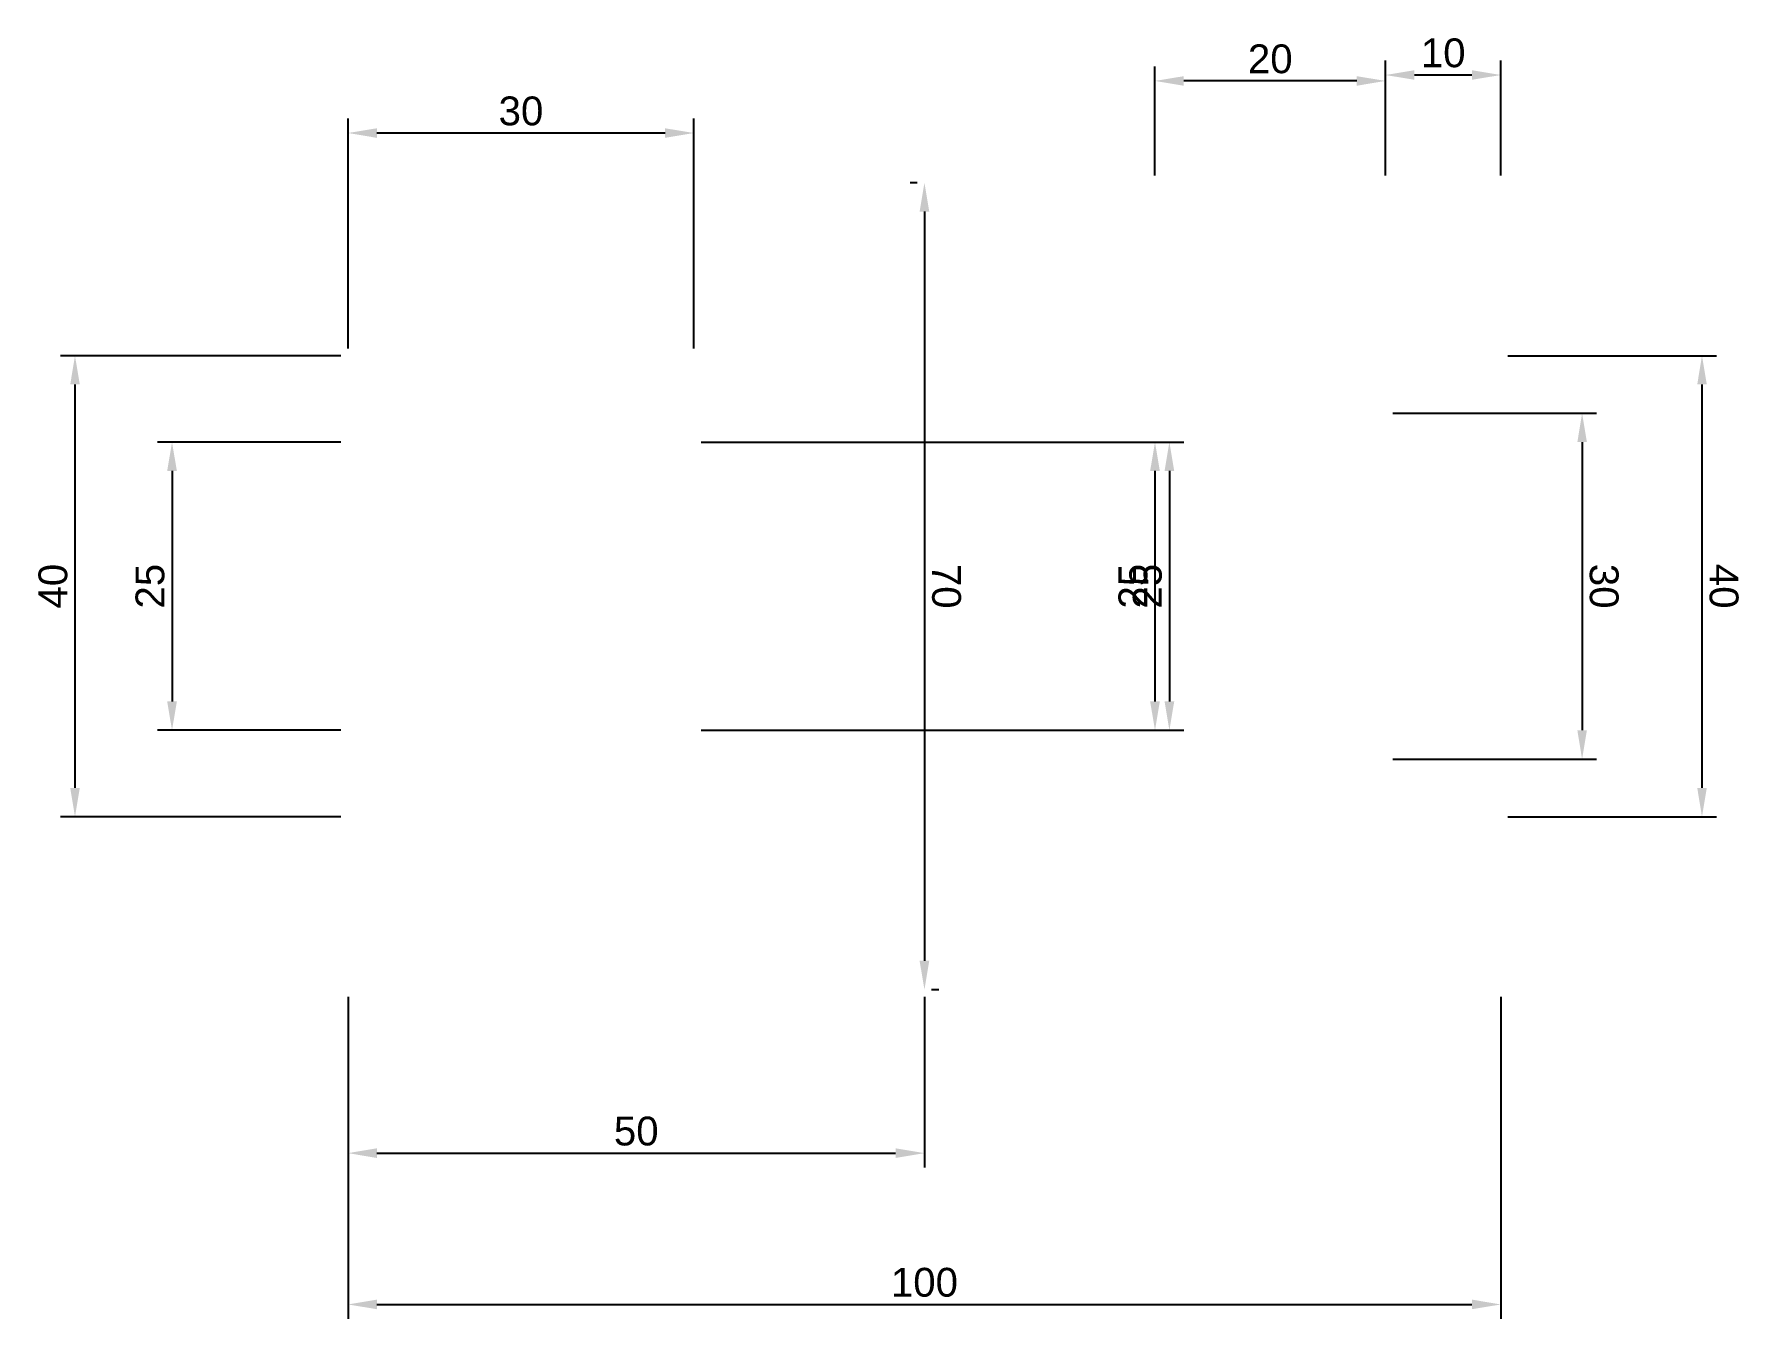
# Model space of a CAD drawing. Header units: millimetres. Extents: x -27 to 121, y -29 to 83.
import ezdxf

# ---------------------------------------------------------------- set-up
doc = ezdxf.new("R2010")
doc.units = ezdxf.units.MM
doc.styles.get("Standard").update_dxf_attribs({"font": 'arial.ttf'})
doc.dimstyles.new('ISO-25', dxfattribs={"dimtxt": 2.5, "dimasz": 2.5, "dimexe": 1.25, "dimexo": 0.625, "dimtad": 1, "dimtxsty": 'Standard', "dimcen": 2.5, "dimadec": 0, "dimazin": 0, "dimtfac": 1, "dimtmove": 0, "dimatfit": 3, "dimfxl": 1, "dimarcsym": 0})

# ---------------------------------------------------------------- blocks, each defined once
blk = doc.blocks.new('*D4')
at = {"color": 0, "lineweight": -2, "transparency": 16777216}
for p, q in [((0, -0.62), (0, -28.57)), ((100, -0.62), (100, -28.57)), ((2.5, -27.32), (97.5, -27.32))]:
    blk.add_line(p, q, dxfattribs=at)
at = {"color": 0, "transparency": 16777216}
for points in [[(2.5, -26.9), (2.5, -27.73), (0, -27.32)], [(97.5, -26.9), (97.5, -27.73), (100, -27.32)]]:
    blk.add_solid(points, dxfattribs=at)
at = {"layer": 'Defpoints', "color": 0, "transparency": 16777216}
for p in [(0, 0), (100, 0), (100, -27.32)]:
    blk.add_point(p, dxfattribs=at)
at = {"color": 0, "transparency": 16777216, "insert": (50, -25.41), "char_height": 2.5, "attachment_point": 5}
blk.add_mtext('100', dxfattribs=at)
blk = doc.blocks.new('*D5')
at = {"color": 0, "lineweight": -2, "transparency": 16777216}
for p, q in [((0, -0.62), (0, -15.44)), ((50, -0.62), (50, -15.44)), ((2.5, -14.19), (47.5, -14.19))]:
    blk.add_line(p, q, dxfattribs=at)
at = {"color": 0, "transparency": 16777216}
for points in [[(2.5, -13.77), (2.5, -14.61), (0, -14.19)], [(47.5, -13.77), (47.5, -14.61), (50, -14.19)]]:
    blk.add_solid(points, dxfattribs=at)
at = {"layer": 'Defpoints', "color": 0, "transparency": 16777216}
for p in [(0, 0), (50, 0), (50, -14.19)]:
    blk.add_point(p, dxfattribs=at)
at = {"color": 0, "transparency": 16777216, "insert": (25, -12.29), "char_height": 2.5, "attachment_point": 5}
blk.add_mtext('50', dxfattribs=at)
blk = doc.blocks.new('*D7')
at = {"color": 0, "lineweight": -2, "transparency": 16777216}
for p, q in [((-0.63, 47.5), (-16.52, 47.5)), ((-15.27, 45), (-15.27, 25)), ((-0.63, 22.5), (-16.52, 22.5))]:
    blk.add_line(p, q, dxfattribs=at)
at = {"color": 0, "transparency": 16777216}
for points in [[(-15.69, 45), (-14.85, 45), (-15.27, 47.5)], [(-15.69, 25), (-14.85, 25), (-15.27, 22.5)]]:
    blk.add_solid(points, dxfattribs=at)
at = {"layer": 'Defpoints', "color": 0, "transparency": 16777216}
for p in [(0, 47.5), (-15.27, 22.5), (0, 22.5)]:
    blk.add_point(p, dxfattribs=at)
at = {"color": 0, "transparency": 16777216, "insert": (-17.17, 35), "char_height": 2.5, "attachment_point": 5, "rotation": 90}
blk.add_mtext('25', dxfattribs=at)
blk = doc.blocks.new('*D8')
at = {"color": 0, "lineweight": -2, "transparency": 16777216}
for p, q in [((30.63, 47.5), (71.25, 47.5)), ((70, 45), (70, 25)), ((30.63, 22.5), (71.25, 22.5))]:
    blk.add_line(p, q, dxfattribs=at)
at = {"color": 0, "transparency": 16777216}
for points in [[(69.58, 45), (70.42, 45), (70, 47.5)], [(69.58, 25), (70.42, 25), (70, 22.5)]]:
    blk.add_solid(points, dxfattribs=at)
at = {"layer": 'Defpoints', "color": 0, "transparency": 16777216}
for p in [(30, 47.5, 20), (30, 22.5, 20), (70, 22.5)]:
    blk.add_point(p, dxfattribs=at)
at = {"color": 0, "transparency": 16777216, "insert": (68.1, 35), "char_height": 2.5, "attachment_point": 5, "rotation": 90}
blk.add_mtext('25', dxfattribs=at)
blk = doc.blocks.new('*D9')
at = {"color": 0, "lineweight": -2, "transparency": 16777216}
for p, q in [((30.63, 47.5), (72.5, 47.5)), ((71.25, 45), (71.25, 25)), ((30.63, 22.5), (72.5, 22.5))]:
    blk.add_line(p, q, dxfattribs=at)
at = {"color": 0, "transparency": 16777216}
for points in [[(70.83, 45), (71.67, 45), (71.25, 47.5)], [(70.83, 25), (71.67, 25), (71.25, 22.5)]]:
    blk.add_solid(points, dxfattribs=at)
at = {"layer": 'Defpoints', "color": 0, "transparency": 16777216}
for p in [(30, 47.5, 20), (30, 22.5, 20), (71.25, 22.5)]:
    blk.add_point(p, dxfattribs=at)
at = {"color": 0, "transparency": 16777216, "insert": (69.35, 35), "char_height": 2.5, "attachment_point": 5, "rotation": 90}
blk.add_mtext('25', dxfattribs=at)
blk = doc.blocks.new('*D10')
at = {"color": 0, "lineweight": -2, "transparency": 16777216}
for p, q in [((-0.63, 55), (-24.94, 55)), ((-23.69, 52.5), (-23.69, 17.5)), ((-0.63, 15), (-24.94, 15))]:
    blk.add_line(p, q, dxfattribs=at)
at = {"color": 0, "transparency": 16777216}
for points in [[(-24.1, 52.5), (-23.27, 52.5), (-23.69, 55)], [(-24.1, 17.5), (-23.27, 17.5), (-23.69, 15)]]:
    blk.add_solid(points, dxfattribs=at)
at = {"layer": 'Defpoints', "color": 0, "transparency": 16777216}
for p in [(0, 55), (-23.69, 15), (0, 15)]:
    blk.add_point(p, dxfattribs=at)
at = {"color": 0, "transparency": 16777216, "insert": (-25.59, 35), "char_height": 2.5, "attachment_point": 5, "rotation": 90}
blk.add_mtext('40', dxfattribs=at)
blk = doc.blocks.new('*D11')
at = {"color": 0, "lineweight": -2, "transparency": 16777216}
for p, q in [((0, 55.62), (0, 75.57)), ((27.5, 74.32), (2.5, 74.32)), ((30, 55.62), (30, 75.57))]:
    blk.add_line(p, q, dxfattribs=at)
at = {"color": 0, "transparency": 16777216}
for points in [[(2.5, 74.73), (2.5, 73.9), (0, 74.32)], [(27.5, 74.73), (27.5, 73.9), (30, 74.32)]]:
    blk.add_solid(points, dxfattribs=at)
at = {"layer": 'Defpoints', "color": 0, "transparency": 16777216}
for p in [(0, 74.32), (0, 55), (30, 55)]:
    blk.add_point(p, dxfattribs=at)
at = {"color": 0, "transparency": 16777216, "insert": (15, 76.22), "char_height": 2.5, "attachment_point": 5}
blk.add_mtext('30', dxfattribs=at)
blk = doc.blocks.new('*D15')
at = {"color": 0, "lineweight": -2, "transparency": 16777216}
for p, q in [((100.62, 55), (118.7, 55)), ((117.45, 52.5), (117.45, 17.5)), ((100.62, 15), (118.7, 15))]:
    blk.add_line(p, q, dxfattribs=at)
at = {"color": 0, "transparency": 16777216}
for points in [[(117.87, 52.5), (117.04, 52.5), (117.45, 55)], [(117.87, 17.5), (117.04, 17.5), (117.45, 15)]]:
    blk.add_solid(points, dxfattribs=at)
at = {"layer": 'Defpoints', "color": 0, "transparency": 16777216}
for p in [(100, 55), (100, 15), (117.45, 15)]:
    blk.add_point(p, dxfattribs=at)
at = {"color": 0, "transparency": 16777216, "insert": (119.35, 35), "char_height": 2.5, "attachment_point": 5, "rotation": 270}
blk.add_mtext('40', dxfattribs=at)
blk = doc.blocks.new('*D16')
at = {"color": 0, "lineweight": -2, "transparency": 16777216}
for p, q in [((90.62, 50), (108.3, 50)), ((107.05, 47.5), (107.05, 22.5)), ((90.62, 20), (108.3, 20))]:
    blk.add_line(p, q, dxfattribs=at)
at = {"color": 0, "transparency": 16777216}
for points in [[(107.47, 47.5), (106.64, 47.5), (107.05, 50)], [(107.47, 22.5), (106.64, 22.5), (107.05, 20)]]:
    blk.add_solid(points, dxfattribs=at)
at = {"layer": 'Defpoints', "color": 0, "transparency": 16777216}
for p in [(90, 50), (90, 20), (107.05, 20)]:
    blk.add_point(p, dxfattribs=at)
at = {"color": 0, "transparency": 16777216, "insert": (108.95, 35), "char_height": 2.5, "attachment_point": 5, "rotation": 270}
blk.add_mtext('30', dxfattribs=at)
blk = doc.blocks.new('*D17')
at = {"color": 0, "lineweight": -2, "transparency": 16777216}
for p, q in [((90, 70.62), (90, 80.6)), ((100, 70.62), (100, 80.6)), ((97.5, 79.35), (92.5, 79.35))]:
    blk.add_line(p, q, dxfattribs=at)
at = {"color": 0, "transparency": 16777216}
for points in [[(92.5, 79.77), (92.5, 78.94), (90, 79.35)], [(97.5, 79.77), (97.5, 78.94), (100, 79.35)]]:
    blk.add_solid(points, dxfattribs=at)
at = {"layer": 'Defpoints', "color": 0, "transparency": 16777216}
for p in [(90, 79.35), (90, 70), (100, 70)]:
    blk.add_point(p, dxfattribs=at)
at = {"color": 0, "transparency": 16777216, "insert": (95, 81.26), "char_height": 2.5, "attachment_point": 5}
blk.add_mtext('10', dxfattribs=at)
blk = doc.blocks.new('*D18')
at = {"color": 0, "lineweight": -2, "transparency": 16777216}
for p, q in [((70, 70.62), (70, 80.09)), ((90, 70.62), (90, 80.09)), ((87.5, 78.84), (72.5, 78.84))]:
    blk.add_line(p, q, dxfattribs=at)
at = {"color": 0, "transparency": 16777216}
for points in [[(72.5, 79.25), (72.5, 78.42), (70, 78.84)], [(87.5, 79.25), (87.5, 78.42), (90, 78.84)]]:
    blk.add_solid(points, dxfattribs=at)
at = {"layer": 'Defpoints', "color": 0, "transparency": 16777216}
for p in [(70, 78.84), (70, 70), (90, 70)]:
    blk.add_point(p, dxfattribs=at)
at = {"color": 0, "transparency": 16777216, "insert": (80, 80.74), "char_height": 2.5, "attachment_point": 5}
blk.add_mtext('20', dxfattribs=at)
blk = doc.blocks.new('*D19')
at = {"color": 0, "lineweight": -2, "transparency": 16777216}
for p, q in [((49.38, 70), (48.75, 70)), ((50, 67.5), (50, 2.5)), ((50.62, 0), (51.25, 0))]:
    blk.add_line(p, q, dxfattribs=at)
at = {"color": 0, "transparency": 16777216}
for points in [[(50.42, 67.5), (49.58, 67.5), (50, 70)], [(50.42, 2.5), (49.58, 2.5), (50, 0)]]:
    blk.add_solid(points, dxfattribs=at)
at = {"layer": 'Defpoints', "color": 0, "transparency": 16777216}
for p in [(50, 70), (50, 0), (50, 0)]:
    blk.add_point(p, dxfattribs=at)
at = {"color": 0, "transparency": 16777216, "insert": (51.9, 35), "char_height": 2.5, "attachment_point": 5, "rotation": 270}
blk.add_mtext('70', dxfattribs=at)

msp = doc.modelspace()

# ---------------------------------------------------------------- dimensions: what is measured, and where the dimension line sits
for p1, p2, distance, picture, middle in [((90, 70, 40), (70, 70, 40), -8.838, '*D18', (80, 80.739, 40)), ((100, 70, 40), (90, 70, 40), -9.354, '*D17', (95, 81.255, 40)), ((30, 55, 20), (0, 55, 20), -19.317, '*D11', (15, 76.219, 20)), ((50, 70, 20), (50, 0, 20), 0, '*D19', (51.901, 35, 20)), ((0, 55), (0, 15), -23.687, '*D10', (-25.588, 35)), ((100, 55, 40), (100, 15, 40), 17.452, '*D15', (119.354, 35, 40)), ((90, 50, 40), (90, 20, 40), 17.052, '*D16', (108.954, 35, 40)), ((0, 47.5), (0, 22.5), -15.271, '*D7', (-17.173, 35)), ((30, 47.5, 20), (30, 22.5, 20), 40, '*D8', (68.099, 35)), ((30, 47.5, 20), (30, 22.5, 20), 41.25, '*D9', (69.349, 35)), ((0, 0), (100, 0), -27.316, '*D4', (50, -25.415)), ((0, 0), (50, 0), -14.19, '*D5', (25, -12.289))]:
    dim = msp.add_aligned_dim(p1=p1, p2=p2, distance=distance, dimstyle='ISO-25')
    dim.commit()
    dim.dimension.update_dxf_attribs({"geometry": picture, "text_midpoint": middle})

doc.saveas('drawing.dxf')
